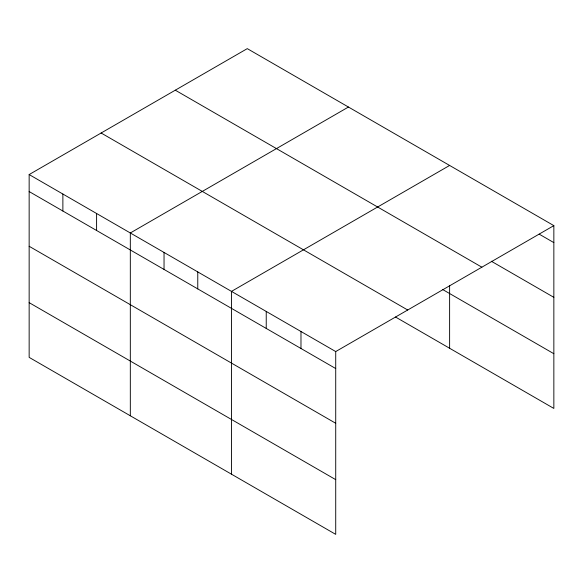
<?xml version="1.0" encoding="UTF-8"?>
<svg xmlns="http://www.w3.org/2000/svg" width="583" height="583" viewBox="0 0 583 583"><rect width="100%" height="100%" fill="white"/><g stroke="black" fill="none" stroke-linecap="round" stroke-linejoin="round"><path stroke-width="0.87" d="M335.721 423.273L335.721 351.564L29.15 174.565L29.15 357.372L335.721 534.371L335.721 423.273L29.15 246.274M29.15 174.565L247.279 48.629L553.85 225.628L553.85 408.435L395.5 317.014M348.445 107.039L130.322 232.974L130.322 415.781M449.617 165.448L231.487 291.383L231.487 474.19M335.721 351.564L553.85 225.628M539.18 234.147L553.85 242.615M491.309 261.228L553.85 297.337M175.294 90.19L481.871 267.189M442.555 289.459L553.85 353.713M101.129 133.004L407.706 310.003M29.15 191.552L335.721 368.551M29.15 302.65L335.721 479.649M449.617 285.357L449.617 348.255M300.981 331.501L300.981 348.496M266.234 311.439L266.234 328.433M197.768 271.911L197.768 288.906M164.042 252.439L164.042 269.433M96.596 213.502L96.596 230.496M62.877 194.03L62.877 211.024"/></g></svg>
